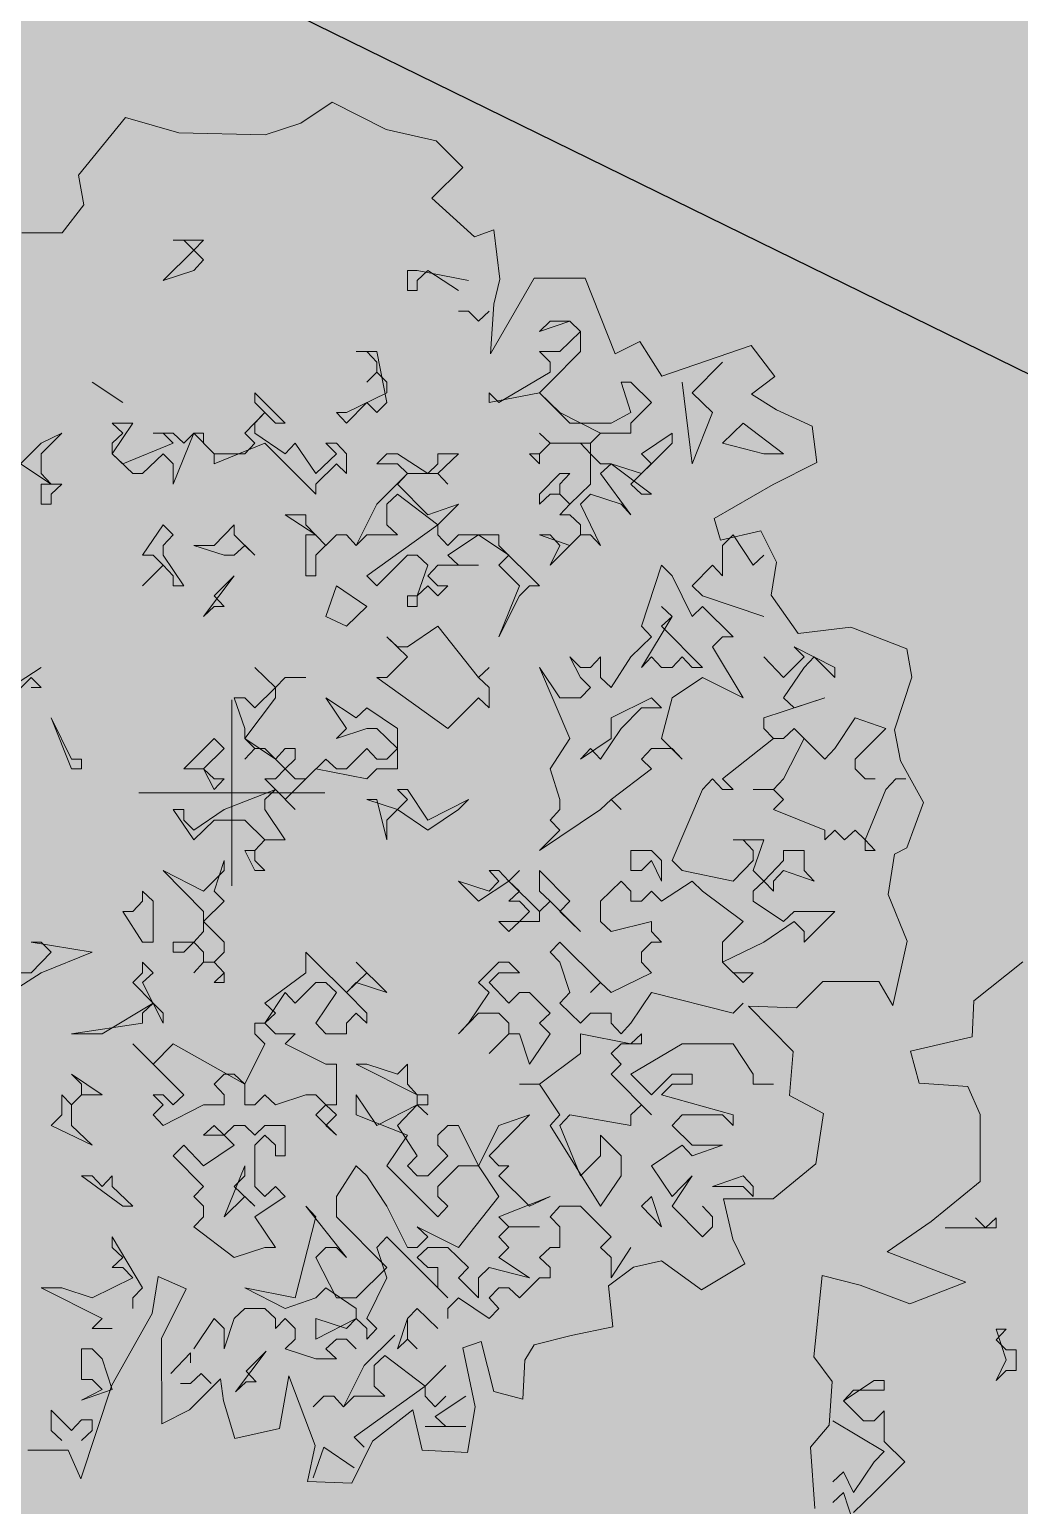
# Model space of a CAD drawing. Header units: millimetres. Extents: x 3866 to 35600, y -8896 to 9491.
# Drawn here: x 33117.672 to 33119.157, y -6721.851 to -6719.638 of the extents above; entities that cross this region are included whole.
import ezdxf

# ---------------------------------------------------------------- set-up
doc = ezdxf.new("R2010")
doc.units = ezdxf.units.MM
doc.layers.add('ВДМ', color=7, linetype='Continuous')
doc.layers.add('КУЩІ', color=108, linetype='Continuous')
doc.layers.add('Интерьер - Мебель_Ном_пера__4', color=7, linetype='Continuous', lineweight=20, true_color=0x029e21)

# ---------------------------------------------------------------- blocks, each defined once
blk = doc.blocks.new('Дерево лиственное 02 11_24')
at = {"layer": 'Интерьер - Мебель_Ном_пера__4', "linetype": 'Continuous'}
for p, q in [((792, 7677), (1152, 7917)), ((1152, 7917), (1771, 7603)), ((-1757, 7082), (-1218, 7742)), ((-1218, 7742), (-606, 7566)), ((385, 7545), (792, 7677)), ((-606, 7566), (385, 7545)), ((1771, 7603), (2344, 7476)), ((2344, 7476), (2648, 7169)), ((2648, 7169), (2296, 6819)), ((-1697, 6741), (-1757, 7082)), ((2296, 6819), (2782, 6373)), ((-1946, 6421), (-1697, 6741)), ((2782, 6373), (3004, 6456)), ((3004, 6456), (3075, 5887)), ((-2409, 6421), (-1946, 6421)), ((-322, 6337), (-672, 6337)), ((-672, 6337), (-550, 6337)), ((-550, 6337), (-436, 6223)), ((-436, 6223), (-322, 6337)), ((-436, 6223), (-786, 5873)), ((-322, 6109), (-436, 6223)), ((-436, 5987), (-322, 6109)), ((-786, 5873), (-436, 5987)), ((2128, 5987), (2014, 5987)), ((2014, 5987), (2014, 5759)), ((2714, 5873), (2128, 5987)), ((2128, 5873), (2250, 5987)), ((2250, 5987), (2600, 5759)), ((2014, 5759), (2128, 5759)), ((2128, 5759), (2128, 5873)), ((2968, 5032), (3467, 5899)), ((3075, 5887), (3004, 5602)), ((3467, 5899), (4052, 5899)), ((4052, 5899), (4398, 5034)), ((3004, 5602), (2968, 5032)), ((2714, 5523), (2600, 5523)), ((2828, 5409), (2714, 5523)), ((2950, 5523), (2828, 5409)), ((3650, 5409), (3528, 5287)), ((3528, 5287), (3878, 5409)), ((3878, 5409), (3650, 5409)), ((4000, 5287), (3764, 5059)), ((4000, 5287), (3878, 5409)), ((3878, 5409), (4000, 5287)), ((4000, 5059), (4000, 5287)), ((4398, 5034), (4678, 5174)), ((4678, 5174), (4931, 4775)), ((4931, 4775), (5958, 5130)), ((5958, 5130), (6229, 4771)), ((-6057, 4624), (-5495, 5071)), ((1664, 5059), (1428, 5059)), ((1428, 5059), (1550, 5059)), ((1550, 5059), (1664, 4937)), ((1778, 4473), (1664, 5059)), ((1664, 4937), (1664, 4823)), ((3764, 5059), (3528, 5059)), ((3528, 5059), (3650, 4937)), ((3650, 4709), (4000, 5059)), ((3650, 4937), (3650, 4823)), ((5278, 4587), (5628, 4937)), ((1664, 4823), (1550, 4709)), ((1550, 4709), (1664, 4823)), ((1664, 4823), (1778, 4709)), ((3650, 4823), (3064, 4473)), ((6229, 4771), (5960, 4569)), ((-6077, 4213), (-6057, 4624)), ((-1600, 4709), (-1250, 4473)), ((-1250, 4473), (-1600, 4709)), ((614, 4237), (264, 4587)), ((264, 4587), (264, 4473)), ((1778, 4587), (1314, 4359)), ((1778, 4709), (1778, 4587)), ((3064, 4473), (2950, 4587)), ((2950, 4587), (2950, 4473)), ((2950, 4473), (3528, 4587)), ((3528, 4587), (3650, 4709)), ((3878, 4237), (3528, 4587)), ((3528, 4587), (3764, 4359)), ((4578, 4709), (4464, 4709)), ((4464, 4709), (4578, 4359)), ((4814, 4473), (4578, 4709)), ((5164, 4709), (5278, 3773)), ((5514, 4359), (5278, 4587)), ((264, 4473), (378, 4359)), ((1314, 4237), (1550, 4473)), ((1550, 4473), (1664, 4359)), ((1664, 4359), (1778, 4473)), ((4578, 4237), (4814, 4473)), ((5960, 4569), (6245, 4391)), ((-1372, 3887), (-1136, 4237)), ((-1136, 4237), (-1372, 4237)), ((-1372, 4237), (-1250, 4123)), ((378, 4359), (150, 4123)), ((264, 4237), (378, 4359)), ((264, 4123), (264, 4237)), ((378, 4359), (500, 4237)), ((500, 4237), (614, 4237)), ((1314, 4359), (1200, 4359)), ((1200, 4359), (1314, 4237)), ((3764, 4359), (4228, 4123)), ((4350, 4237), (3878, 4237)), ((4578, 4359), (4350, 4237)), ((4578, 4123), (4578, 4237)), ((5278, 3773), (5514, 4359)), ((5864, 4237), (5628, 4009)), ((6328, 3887), (5864, 4237)), ((6245, 4391), (6657, 4204)), ((-6783, 4046), (-6077, 4213)), ((-2186, 3887), (-1950, 4123)), ((-1950, 4123), (-2186, 4009)), ((-1250, 4123), (-1372, 4009)), ((-672, 4123), (-900, 4123)), ((-900, 4123), (-786, 4123)), ((-786, 4123), (-672, 4009)), ((-550, 4009), (-672, 4123)), ((-672, 3537), (-436, 4123)), ((-436, 4123), (-550, 4009)), ((-322, 4123), (-436, 4123)), ((-436, 4123), (-200, 3887)), ((-322, 4009), (-322, 4123)), ((150, 4123), (264, 4009)), ((614, 3887), (264, 4123)), ((3650, 4009), (3528, 4123)), ((3528, 4123), (3650, 4009)), ((4114, 4009), (4228, 4123)), ((4228, 4123), (4114, 4009)), ((4228, 4123), (4578, 4123)), ((5050, 4123), (4700, 3887)), ((5050, 4009), (5050, 4123)), ((6657, 4204), (6708, 3786)), ((-6683, 3679), (-6783, 4046)), ((-2186, 4009), (-2422, 3773)), ((-1372, 4009), (-1372, 3887)), ((-672, 4009), (-1250, 3773)), ((-200, 3887), (-322, 4009)), ((-200, 3773), (378, 4009)), ((264, 4009), (150, 3887)), ((378, 4009), (964, 3423)), ((728, 4009), (614, 3887)), ((964, 3659), (728, 4009)), ((1200, 4009), (1078, 4009)), ((1078, 4009), (1200, 3887)), ((1314, 3887), (1200, 4009)), ((3650, 4009), (3528, 3887)), ((3528, 3887), (3650, 4009)), ((4114, 4009), (3650, 4009)), ((3650, 4009), (4000, 4009)), ((4000, 4009), (4114, 3887)), ((4114, 3887), (4114, 4009)), ((4578, 3537), (5050, 4009)), ((5628, 4009), (6100, 3887)), ((-2422, 3773), (-2072, 3537)), ((-2186, 3659), (-2186, 3887)), ((-1250, 3773), (-1372, 3887)), ((-1372, 3887), (-1136, 3659)), ((-1022, 3659), (-786, 3887)), ((-786, 3887), (-672, 3773)), ((-672, 3773), (-672, 3537)), ((150, 3887), (-200, 3887)), ((-200, 3887), (-200, 3773)), ((1200, 3887), (964, 3659)), ((964, 3537), (1200, 3773)), ((1200, 3773), (1314, 3659)), ((1314, 3659), (1314, 3887)), ((1778, 3887), (1664, 3773)), ((1664, 3773), (1900, 3773)), ((1900, 3887), (1778, 3887)), ((2250, 3659), (1900, 3887)), ((1900, 3773), (2014, 3659)), ((2364, 3773), (2250, 3659)), ((2364, 3659), (2600, 3887)), ((2600, 3887), (2364, 3887)), ((2364, 3887), (2364, 3773)), ((3528, 3887), (3414, 3887)), ((3414, 3887), (3528, 3773)), ((3528, 3773), (3528, 3887)), ((4228, 3773), (4114, 3887)), ((4114, 3887), (4114, 3537)), ((4228, 3659), (4350, 3773)), ((4350, 3773), (4228, 3773)), ((4350, 3773), (4814, 3423)), ((4700, 3659), (4350, 3773)), ((4700, 3887), (4814, 3773)), ((4814, 3773), (4700, 3659)), ((6100, 3887), (6328, 3887)), ((6708, 3786), (6209, 3536)), ((-6127, 3643), (-6683, 3679)), ((-5986, 3323), (-6127, 3643)), ((-2072, 3537), (-2186, 3659)), ((-1136, 3659), (-1022, 3659)), ((2014, 3659), (1664, 3309)), ((1900, 3537), (2014, 3659)), ((2014, 3659), (2364, 3659)), ((2364, 3659), (2478, 3537)), ((2478, 3537), (2364, 3659)), ((3764, 3659), (3528, 3423)), ((3764, 3537), (3878, 3659)), ((3878, 3659), (3764, 3659)), ((4578, 3187), (4228, 3659)), ((-2072, 3537), (-2186, 3537)), ((-2186, 3537), (-2186, 3309)), ((-1950, 3537), (-2072, 3537)), ((-2072, 3423), (-1950, 3537)), ((-2072, 3309), (-2072, 3423)), ((964, 3423), (964, 3537)), ((1778, 3309), (1900, 3423)), ((2250, 3187), (1900, 3537)), ((1900, 3423), (2364, 3073)), ((3528, 3423), (3528, 3309)), ((3528, 3309), (3650, 3423)), ((3650, 3423), (3764, 3423)), ((3764, 3423), (3764, 3537)), ((3878, 3309), (3764, 3423)), ((3764, 3423), (3878, 3309)), ((4114, 3537), (3878, 3309)), ((4000, 3309), (4114, 3423)), ((4114, 3423), (4464, 3309)), ((4700, 3423), (4578, 3537)), ((4814, 3423), (4700, 3423)), ((6209, 3536), (5533, 3144)), ((-5986, 2553), (-5986, 3323)), ((-2186, 3309), (-2072, 3309)), ((1664, 3309), (1428, 2837)), ((1778, 3073), (1778, 3309)), ((2600, 3309), (2250, 3187)), ((2364, 3073), (2600, 3309)), ((3878, 3309), (3764, 3187)), ((4228, 2837), (4000, 3309)), ((4464, 3309), (4578, 3187)), ((-786, 3073), (-1022, 2723)), ((-672, 2959), (-786, 3073)), ((28, 3073), (-200, 2837)), ((28, 2959), (28, 3073)), ((850, 3187), (614, 3187)), ((614, 3187), (964, 2959)), ((850, 3073), (850, 3187)), ((1078, 2837), (850, 3073)), ((2364, 3073), (1550, 2487)), ((1900, 2959), (1778, 3073)), ((2364, 2959), (2364, 3073)), ((3764, 3187), (3878, 3187)), ((3878, 3187), (4000, 3073)), ((4000, 3073), (4000, 2959)), ((5533, 3144), (5604, 2895)), ((-786, 2837), (-672, 2959)), ((264, 2723), (28, 2959)), ((964, 2959), (850, 2959)), ((850, 2959), (850, 2487)), ((964, 2723), (1200, 2959)), ((1200, 2959), (1078, 2837)), ((1314, 2959), (1200, 2959)), ((1200, 2959), (1314, 2959)), ((1428, 2837), (1314, 2959)), ((1314, 2959), (1428, 2837)), ((1428, 2837), (1550, 2959)), ((1550, 2959), (1900, 2959)), ((2478, 2837), (2364, 2959)), ((2600, 2959), (2478, 2837)), ((2478, 2723), (2828, 2959)), ((3064, 2959), (2600, 2959)), ((2828, 2959), (3178, 2723)), ((3064, 2837), (3064, 2959)), ((3878, 2837), (3528, 2959)), ((3528, 2959), (3650, 2959)), ((3650, 2959), (3764, 2837)), ((3650, 2609), (4000, 2959)), ((4000, 2959), (3878, 2837)), ((4000, 2959), (4114, 2959)), ((4114, 2959), (4228, 2837)), ((5604, 2895), (6067, 3002)), ((5628, 2837), (5750, 2959)), ((5750, 2959), (5978, 2609)), ((6067, 3002), (6245, 2646)), ((-1022, 2723), (-900, 2723)), ((-900, 2723), (-786, 2609)), ((-786, 2723), (-786, 2837)), ((-550, 2373), (-786, 2723)), ((-200, 2837), (-436, 2837)), ((-436, 2837), (-86, 2723)), ((-86, 2723), (28, 2723)), ((28, 2723), (150, 2837)), ((150, 2837), (264, 2723)), ((964, 2487), (964, 2723)), ((1664, 2373), (2014, 2723)), ((2014, 2723), (2128, 2723)), ((2128, 2723), (2250, 2609)), ((2600, 2609), (2478, 2723)), ((3528, 2373), (3064, 2837)), ((3178, 2723), (3064, 2609)), ((3764, 2837), (3650, 2609)), ((5628, 2487), (5628, 2837)), ((5978, 2609), (6100, 2723)), ((-6548, 2093), (-5986, 2553)), ((-786, 2609), (-1022, 2373)), ((-1022, 2373), (-786, 2609)), ((-786, 2609), (-672, 2487)), ((2250, 2609), (2128, 2259)), ((2250, 2487), (2364, 2609)), ((2364, 2609), (2828, 2609)), ((2828, 2609), (2600, 2609)), ((3064, 2609), (3300, 2373)), ((4928, 2609), (4700, 1909)), ((5050, 2487), (4928, 2609)), ((5278, 2373), (5514, 2609)), ((5514, 2609), (5628, 2487)), ((6245, 2646), (6185, 2264)), ((-672, 2487), (-672, 2373)), ((-672, 2373), (-550, 2373)), ((28, 2487), (-322, 2023)), ((-200, 2259), (28, 2487)), ((850, 2487), (964, 2487)), ((1200, 2373), (1078, 2023)), ((1550, 2137), (1200, 2373)), ((1550, 2487), (1664, 2373)), ((2128, 2259), (2250, 2373)), ((2364, 2373), (2250, 2487)), ((2250, 2373), (2364, 2259)), ((2364, 2259), (2478, 2373)), ((2478, 2373), (2364, 2373)), ((3300, 2373), (3064, 1787)), ((3300, 2259), (3414, 2373)), ((3414, 2373), (3528, 2373)), ((5278, 2023), (5050, 2487)), ((5400, 2259), (5278, 2373)), ((-86, 2137), (-200, 2259)), ((2128, 2259), (2014, 2259)), ((2014, 2259), (2014, 2137)), ((2128, 2137), (2128, 2259)), ((3064, 1787), (3300, 2259)), ((6100, 2023), (5400, 2259)), ((6185, 2264), (6494, 1827)), ((-7049, 1748), (-6548, 2093)), ((-5922, 2023), (-6036, 2137)), ((-5800, 2137), (-5922, 2023)), ((-5800, 2023), (-5800, 2137)), ((-322, 2023), (-200, 2137)), ((-200, 2137), (-86, 2137)), ((1314, 1909), (1550, 2137)), ((2014, 2137), (2128, 2137)), ((5050, 2023), (4928, 2137)), ((4928, 2137), (5050, 2023)), ((5400, 2137), (5278, 2023)), ((5750, 1787), (5400, 2137)), ((-6386, 2023), (-5800, 2023)), ((1078, 2023), (1314, 1909)), ((2364, 1909), (2014, 1673)), ((2828, 1323), (2364, 1909)), ((5050, 2023), (4700, 1437)), ((4700, 1909), (4814, 1787)), ((4928, 1909), (5050, 2023)), ((5400, 1437), (4928, 1909)), ((6494, 1827), (7100, 1898)), ((7100, 1898), (7741, 1649)), ((-6148, 1399), (-7049, 1748)), ((1900, 1673), (1778, 1787)), ((1778, 1787), (2014, 1559)), ((4814, 1787), (4578, 1559)), ((5514, 1673), (5628, 1787)), ((5628, 1787), (5750, 1787)), ((2014, 1559), (1778, 1323)), ((2014, 1673), (1900, 1673)), ((4000, 1437), (3878, 1559)), ((3878, 1559), (4000, 1323)), ((4228, 1559), (4114, 1437)), ((4228, 1323), (4228, 1559)), ((4578, 1559), (4350, 1209)), ((4700, 1437), (4814, 1559)), ((4814, 1559), (4928, 1437)), ((5050, 1437), (5164, 1559)), ((5164, 1559), (5278, 1437)), ((5864, 1087), (5514, 1673)), ((6328, 1323), (6100, 1559)), ((6564, 1559), (6328, 1323)), ((6914, 1437), (6450, 1673)), ((6450, 1673), (6564, 1559)), ((6564, 1437), (6678, 1559)), ((6678, 1559), (6914, 1323)), ((7741, 1649), (7800, 1326)), ((-7891, 544), (-7797, 1476)), ((-7797, 1476), (-7359, 1364)), ((-7359, 1364), (-6789, 1150)), ((-6789, 1150), (-6148, 1399)), ((-2186, 1437), (-2536, 1209)), ((500, 1209), (264, 1437)), ((264, 1437), (500, 1209)), ((2828, 1323), (2950, 1437)), ((2950, 1437), (2828, 1323)), ((3764, 1087), (3528, 1437)), ((3528, 1437), (3878, 623)), ((4114, 1437), (4000, 1437)), ((4928, 1437), (5050, 1437)), ((5278, 1437), (5400, 1437)), ((6328, 1087), (6564, 1437)), ((6914, 1323), (6914, 1437)), ((-2772, 859), (-2300, 1323)), ((-2300, 1323), (-2186, 1209)), ((-2186, 1209), (-2300, 1209)), ((500, 1209), (264, 973)), ((500, 1209), (614, 1323)), ((614, 1323), (500, 1209)), ((500, 1087), (500, 1209)), ((614, 1323), (850, 1323)), ((850, 1323), (614, 1323)), ((1778, 1323), (1664, 1323)), ((1664, 1323), (2478, 737)), ((2950, 1209), (2828, 1323)), ((2950, 973), (2950, 1209)), ((4000, 1323), (4114, 1209)), ((4114, 1209), (4000, 1087)), ((4350, 1209), (4228, 1323)), ((5050, 1087), (5400, 1323)), ((5400, 1323), (5864, 1087)), ((7800, 1326), (7598, 723)), ((0, 0), (0, 1067)), ((150, 1087), (28, 1087)), ((28, 1087), (150, 737)), ((150, 623), (500, 1087)), ((264, 973), (150, 1087)), ((1428, 859), (1078, 1087)), ((1078, 1087), (1314, 737)), ((2478, 737), (2828, 1087)), ((2828, 1087), (2950, 973)), ((4000, 1087), (3764, 1087)), ((4814, 1087), (4350, 859)), ((4928, 973), (4814, 1087)), ((4928, 623), (5050, 1087)), ((6100, 859), (6800, 1087)), ((6450, 973), (6328, 1087)), ((6800, 1087), (6450, 973)), ((-5800, 737), (-5686, 859)), ((-5686, 859), (-5800, 859)), ((-5800, 859), (-5686, 509)), ((-1836, 387), (-2072, 859)), ((-2072, 859), (-1836, 273)), ((1550, 973), (1428, 859)), ((1900, 737), (1550, 973)), ((4350, 859), (4350, 623)), ((4464, 737), (4700, 973)), ((4700, 973), (4928, 973)), ((6100, 737), (6100, 859)), ((7150, 859), (6914, 509)), ((7500, 737), (7150, 859)), ((-5686, 623), (-5800, 737)), ((150, 737), (150, 623)), ((1314, 737), (1200, 623)), ((1200, 623), (1550, 737)), ((1550, 737), (1664, 737)), ((1664, 737), (1900, 509)), ((1900, 273), (1900, 737)), ((4228, 387), (4464, 737)), ((6214, 623), (6100, 737)), ((6328, 623), (6450, 737)), ((6450, 737), (6328, 623)), ((6450, 737), (6564, 623)), ((6800, 387), (6450, 737)), ((7150, 387), (7500, 737)), ((7598, 723), (7669, 367)), ((-7680, 260), (-7891, 544)), ((-5686, 509), (-5800, 273)), ((-5572, 623), (-5686, 623)), ((-5572, 387), (-5572, 623)), ((-200, 623), (-550, 273)), ((-322, 273), (-86, 509)), ((-86, 509), (-200, 623)), ((500, 387), (150, 623)), ((150, 623), (264, 509)), ((264, 509), (150, 387)), ((150, 387), (264, 509)), ((264, 509), (378, 509)), ((378, 509), (614, 273)), ((614, 509), (500, 387)), ((728, 509), (614, 509)), ((728, 387), (728, 509)), ((1550, 509), (1314, 273)), ((1664, 387), (1550, 509)), ((1900, 509), (1778, 387)), ((3878, 623), (3650, 273)), ((4350, 623), (4000, 387)), ((4000, 387), (4114, 509)), ((4114, 509), (4228, 387)), ((4700, 387), (4814, 509)), ((4814, 509), (5050, 509)), ((5164, 387), (4928, 623)), ((5050, 509), (5164, 387)), ((5628, 159), (6214, 623)), ((6214, 623), (6328, 623)), ((6328, 623), (6214, 623)), ((6564, 623), (6328, 159)), ((6914, 509), (6800, 387)), ((-5800, 273), (-5686, 387)), ((-5686, 387), (-5572, 387)), ((-1722, 387), (-1836, 387)), ((-1722, 273), (-1722, 387)), ((614, 273), (728, 387)), ((1078, 387), (850, 159)), ((1200, 273), (1078, 387)), ((1778, 387), (1664, 387)), ((4814, 273), (4700, 387)), ((7150, 273), (7150, 387)), ((7669, 367), (7931, -110)), ((-7715, -239), (-7680, 260)), ((-7200, 273), (-7550, 37)), ((-7086, 273), (-7200, 273)), ((-7086, 159), (-7086, 273)), ((-1836, 273), (-1722, 273)), ((-550, 273), (-322, 273)), ((-200, 159), (-322, 273)), ((-322, 273), (-200, 37)), ((614, 273), (500, 159)), ((614, -77), (964, 273)), ((728, 159), (614, 273)), ((964, 273), (1550, 159)), ((1314, 273), (1200, 273)), ((1550, 159), (1664, 273)), ((1664, 273), (1900, 273)), ((3650, 273), (3764, -77)), ((4350, -77), (4814, 273)), ((7264, 159), (7150, 273)), ((-7550, 37), (-7436, 159)), ((-7322, -191), (-7550, 37)), ((-7436, 159), (-7086, 159)), ((0, 0), (-1067, 0)), ((-200, 37), (-86, 159)), ((-86, 159), (-200, 159)), ((500, 37), (-86, -191)), ((0, 0), (1067, 0)), ((0, 0), (0, -1067)), ((500, 159), (378, 159)), ((378, 159), (500, 37)), ((378, -77), (500, 37)), ((500, 37), (728, -191)), ((850, 159), (728, 159)), ((2014, 37), (1900, 37)), ((1900, 37), (2014, -77)), ((2250, -313), (2014, 37)), ((5050, -777), (5400, 37)), ((5400, 37), (5514, 159)), ((5514, 159), (5628, 37)), ((5750, 37), (5628, 159)), ((5628, 37), (5750, 37)), ((6214, 37), (5978, 37)), ((5978, 37), (6214, 37)), ((6328, 159), (6214, 37)), ((6214, 37), (6328, -77)), ((7378, 159), (7264, 159)), ((7264, -541), (7500, 37)), ((7500, 37), (7614, 159)), ((7614, 159), (7728, 159)), ((-7086, -77), (-7200, -191)), ((-7086, -427), (-7086, -77)), ((378, -191), (378, -77)), ((728, -191), (614, -77)), ((1900, -191), (1550, -77)), ((1550, -77), (1664, -77)), ((1664, -77), (1778, -541)), ((2014, -77), (1900, -191)), ((2714, -77), (2250, -313)), ((2600, -191), (2714, -77)), ((3764, -77), (3764, -191)), ((4228, -191), (4350, -77)), ((4350, -77), (4464, -191)), ((4464, -191), (4350, -77)), ((6328, -77), (6214, -191)), ((7931, -110), (7741, -630)), ((-7931, -493), (-7715, -239)), ((-7086, -541), (-7672, -191)), ((-7200, -191), (-7322, -191)), ((-550, -191), (-672, -191)), ((-672, -191), (-436, -541)), ((-550, -313), (-550, -191)), ((-436, -427), (-550, -313)), ((-86, -191), (-436, -427)), ((-436, -541), (-200, -313)), ((-200, -313), (150, -313)), ((150, -313), (378, -541)), ((614, -541), (378, -191)), ((1778, -313), (1900, -191)), ((1778, -541), (1778, -313)), ((1900, -191), (2250, -427)), ((2250, -427), (2600, -191)), ((3528, -663), (4228, -191)), ((3764, -191), (3650, -313)), ((3650, -313), (3764, -427)), ((6214, -191), (6800, -427)), ((-7882, -1196), (-7931, -493)), ((-6850, -663), (-7086, -427)), ((3764, -427), (3528, -663)), ((6800, -427), (6800, -541)), ((6800, -541), (6914, -427)), ((6914, -427), (7028, -541)), ((7028, -541), (7150, -427)), ((7150, -427), (7264, -541)), ((-7436, -1013), (-7200, -663)), ((-7200, -663), (-7086, -541)), ((-7200, -1013), (-6850, -663)), ((264, -663), (150, -663)), ((150, -663), (264, -891)), ((264, -663), (378, -541)), ((378, -541), (264, -663)), ((264, -777), (264, -663)), ((378, -541), (614, -541)), ((4814, -663), (4578, -663)), ((4578, -663), (4578, -891)), ((4928, -777), (4814, -663)), ((6100, -541), (5750, -541)), ((5750, -541), (5864, -541)), ((5864, -541), (5978, -663)), ((5978, -891), (6100, -541)), ((5978, -663), (5978, -777)), ((6564, -663), (6328, -663)), ((6328, -663), (6328, -777)), ((6564, -891), (6564, -663)), ((7264, -541), (7264, -663)), ((7378, -663), (7264, -541)), ((7264, -663), (7378, -663)), ((7741, -630), (7598, -702)), ((-7672, -891), (-7550, -777)), ((-7550, -777), (-7436, -1013)), ((-200, -1127), (-86, -777)), ((-86, -777), (-86, -891)), ((378, -891), (264, -777)), ((4700, -891), (4814, -777)), ((4814, -777), (4928, -1013)), ((4928, -1013), (4928, -777)), ((5164, -891), (5050, -777)), ((5978, -777), (5750, -1013)), ((6328, -777), (6100, -1013)), ((7598, -702), (7527, -1165)), ((-7672, -1127), (-7550, -1013)), ((-7550, -1013), (-7436, -1363)), ((-7436, -1241), (-7200, -1013)), ((-322, -1127), (-786, -891)), ((-786, -891), (-322, -1363)), ((-86, -891), (-322, -1127)), ((264, -891), (378, -891)), ((2950, -1127), (2600, -1013)), ((2600, -1013), (2828, -1241)), ((2828, -1241), (3178, -1013)), ((3064, -891), (2950, -891)), ((2950, -891), (3064, -1013)), ((3064, -1013), (2950, -1127)), ((3178, -1013), (3064, -891)), ((3178, -1013), (3300, -891)), ((3300, -891), (3178, -1013)), ((3528, -1363), (3178, -1013)), ((3178, -1013), (3300, -1127)), ((3878, -1241), (3528, -891)), ((3528, -891), (3528, -1127)), ((4228, -1241), (4464, -1013)), ((4464, -1013), (4578, -1127)), ((4578, -891), (4700, -891)), ((4928, -1241), (5278, -1013)), ((5750, -1013), (5164, -891)), ((5278, -1013), (5400, -1127)), ((6100, -1013), (5978, -891)), ((5978, -1127), (6100, -1013)), ((6100, -1013), (6214, -1127)), ((6214, -1013), (6328, -891)), ((6214, -1127), (6214, -1013)), ((6328, -891), (6678, -1013)), ((6678, -1013), (6564, -891)), ((-900, -1241), (-1022, -1127)), ((-1022, -1127), (-1022, -1241)), ((-86, -1241), (-200, -1127)), ((3300, -1127), (3178, -1241)), ((3528, -1127), (3650, -1241)), ((4578, -1127), (4578, -1241)), ((4700, -1241), (4814, -1127)), ((4814, -1127), (4928, -1241)), ((5400, -1127), (5864, -1477)), ((5978, -1241), (5978, -1127)), ((7527, -1165), (7746, -1700)), ((-1022, -1241), (-1136, -1363)), ((-900, -1713), (-900, -1241)), ((-322, -1477), (-86, -1241)), ((3178, -1241), (3300, -1241)), ((3300, -1241), (3414, -1363)), ((3528, -1363), (3650, -1241)), ((3650, -1241), (3528, -1363)), ((3650, -1241), (4000, -1591)), ((3764, -1363), (3878, -1241)), ((4228, -1477), (4228, -1241)), ((4578, -1241), (4700, -1241)), ((6328, -1477), (5978, -1241)), ((-1136, -1363), (-1250, -1363)), ((-1250, -1363), (-1022, -1713)), ((-322, -1363), (-322, -1591)), ((-86, -1713), (-322, -1477)), ((3300, -1477), (3064, -1477)), ((3064, -1477), (3178, -1591)), ((3178, -1591), (3300, -1477)), ((3414, -1363), (3300, -1477)), ((3300, -1477), (3528, -1477)), ((3528, -1477), (3528, -1363)), ((4000, -1591), (3764, -1363)), ((4350, -1591), (4228, -1477)), ((4814, -1477), (4350, -1591)), ((4814, -1591), (4814, -1477)), ((5864, -1477), (5628, -1713)), ((6100, -1713), (6450, -1477)), ((6450, -1363), (6328, -1477)), ((6914, -1363), (6450, -1363)), ((6450, -1477), (6564, -1591)), ((6564, -1713), (6914, -1363)), ((-322, -1591), (-436, -1713)), ((4928, -1713), (4814, -1591)), ((6564, -1591), (6564, -1713)), ((-1600, -1827), (-2300, -1713)), ((-2300, -1713), (-2186, -1713)), ((-2072, -1827), (-2300, -2063)), ((-2186, -1713), (-2072, -1827)), ((-2186, -2063), (-1600, -1827)), ((-1022, -1713), (-900, -1713)), ((-436, -1713), (-672, -1713)), ((-672, -1713), (-672, -1827)), ((-672, -1827), (-550, -1827)), ((-550, -1827), (-436, -1713)), ((-436, -1713), (-322, -1827)), ((-322, -1827), (-322, -1941)), ((-200, -1941), (-86, -1827)), ((-86, -1827), (-86, -1713)), ((964, -1941), (850, -1827)), ((850, -1827), (850, -2063)), ((3650, -1827), (3764, -1713)), ((3764, -1941), (3650, -1827)), ((3764, -1713), (4228, -2177)), ((4700, -1827), (4814, -1713)), ((4700, -1941), (4700, -1827)), ((4814, -1713), (4928, -1713)), ((5628, -1713), (5628, -1941)), ((5628, -1941), (6100, -1713)), ((7746, -1700), (7581, -2439)), ((-900, -2063), (-1022, -1941)), ((-1022, -1941), (-1022, -2063)), ((-322, -1941), (-436, -2063)), ((-436, -2063), (-322, -1941)), ((-322, -1941), (-200, -1941)), ((-86, -2063), (-200, -1941)), ((-200, -1941), (-86, -2063)), ((1314, -2291), (964, -1941)), ((1778, -2291), (1428, -1941)), ((1428, -1941), (1550, -2063)), ((3064, -1941), (2828, -2177)), ((3178, -1941), (3064, -1941)), ((3300, -2063), (3178, -1941)), ((3878, -2291), (3764, -1941)), ((4814, -2063), (4700, -1941)), ((5628, -1941), (5864, -2177)), ((5750, -2063), (5628, -1941)), ((-2536, -2291), (-2186, -2063)), ((-2300, -2063), (-2422, -2063)), ((-1022, -2063), (-1136, -2177)), ((-1136, -2177), (-900, -2413)), ((-1022, -2177), (-900, -2063)), ((-786, -2641), (-1022, -2177)), ((-86, -2063), (-200, -2177)), ((-200, -2177), (-86, -2177)), ((-86, -2177), (-86, -2063)), ((850, -2063), (378, -2413)), ((728, -2413), (964, -2177)), ((964, -2177), (1078, -2177)), ((1078, -2177), (1200, -2291)), ((1550, -2063), (1314, -2291)), ((1314, -2291), (1428, -2177)), ((1428, -2177), (1778, -2291)), ((2828, -2177), (2950, -2291)), ((2950, -2177), (3064, -2063)), ((3178, -2413), (2950, -2177)), ((3064, -2063), (3300, -2063)), ((4228, -2177), (4114, -2291)), ((4114, -2291), (4228, -2177)), ((4228, -2177), (4350, -2291)), ((4350, -2291), (4814, -2063)), ((5978, -2063), (5750, -2063)), ((5864, -2177), (5978, -2063)), ((6779, -2162), (6478, -2466)), ((7420, -2162), (6779, -2162)), ((7581, -2439), (7420, -2162)), ((378, -2641), (614, -2291)), ((614, -2291), (728, -2413)), ((1200, -2291), (964, -2641)), ((1550, -2527), (1314, -2291)), ((2950, -2291), (2714, -2641)), ((3300, -2291), (3178, -2413)), ((3414, -2291), (3300, -2291)), ((3650, -2527), (3414, -2291)), ((3764, -2413), (3878, -2291)), ((4814, -2291), (4578, -2641)), ((5750, -2527), (4814, -2291)), ((-900, -2413), (-1486, -2763)), ((-1022, -2527), (-900, -2413)), ((-1022, -2641), (-1022, -2527)), ((-900, -2413), (-786, -2527)), ((-786, -2527), (-786, -2641)), ((378, -2413), (500, -2527)), ((500, -2527), (378, -2641)), ((1314, -2641), (1428, -2527)), ((1428, -2527), (1550, -2641)), ((1550, -2641), (1550, -2527)), ((2600, -2763), (2828, -2527)), ((2828, -2527), (3064, -2527)), ((3064, -2527), (3178, -2641)), ((3528, -2641), (3650, -2527)), ((4000, -2641), (3764, -2413)), ((4114, -2527), (4000, -2641)), ((4350, -2527), (4114, -2527)), ((4350, -2641), (4350, -2527)), ((5864, -2413), (5750, -2527)), ((6478, -2466), (5924, -2447)), ((5924, -2447), (6436, -2968)), ((-1836, -2763), (-1022, -2641)), ((378, -2641), (264, -2641)), ((264, -2641), (264, -2763)), ((500, -2763), (378, -2641)), ((964, -2641), (1078, -2763)), ((1314, -2763), (1314, -2641)), ((2714, -2641), (2600, -2763)), ((3178, -2641), (3178, -2763)), ((3650, -2763), (3528, -2641)), ((4464, -2763), (4350, -2641)), ((4578, -2641), (4464, -2763)), ((-1486, -2763), (-1836, -2763)), ((264, -2763), (378, -2877)), ((728, -2763), (500, -2763)), ((614, -2877), (728, -2763)), ((1078, -2763), (1314, -2763)), ((3178, -2763), (2950, -2991)), ((2950, -2991), (3178, -2763)), ((3178, -2763), (3300, -2763)), ((3300, -2763), (3414, -3113)), ((3414, -3113), (3650, -2763)), ((4578, -2877), (4000, -2763)), ((4000, -2763), (4000, -2991)), ((4700, -2763), (4578, -2877)), ((4700, -2877), (4700, -2763)), ((-900, -3113), (-1136, -2877)), ((-1136, -2877), (-550, -3463)), ((-672, -2877), (-900, -3113)), ((150, -3341), (-672, -2877)), ((378, -2877), (150, -3341)), ((1078, -3113), (614, -2877)), ((4000, -2991), (3528, -3341)), ((4350, -2991), (4464, -2877)), ((4464, -3113), (4350, -2991)), ((4464, -2877), (4700, -2877)), ((4578, -3227), (5164, -2877)), ((5164, -2877), (5750, -2877)), ((5750, -2877), (5978, -3227)), ((6436, -2968), (6395, -3470)), ((1200, -3113), (1078, -3113)), ((1200, -3577), (1200, -3113)), ((1550, -3113), (1428, -3113)), ((1428, -3113), (2128, -3463)), ((1900, -3227), (1550, -3113)), ((2014, -3113), (1900, -3227)), ((2014, -3341), (2014, -3113)), ((4350, -3227), (4464, -3113)), ((-1486, -3463), (-1836, -3227)), ((-1836, -3227), (-1722, -3341)), ((-1722, -3341), (-1722, -3463)), ((-200, -3341), (-86, -3227)), ((-86, -3463), (-200, -3341)), ((-86, -3227), (28, -3227)), ((28, -3227), (150, -3341)), ((150, -3341), (150, -3577)), ((2128, -3463), (2014, -3341)), ((3528, -3341), (3300, -3341)), ((3300, -3341), (3528, -3341)), ((3528, -3341), (3764, -3691)), ((4814, -3691), (4350, -3227)), ((4814, -3463), (4578, -3227)), ((5050, -3227), (4814, -3463)), ((4928, -3463), (5050, -3341)), ((5278, -3227), (5050, -3227)), ((5050, -3341), (5278, -3341)), ((5278, -3341), (5278, -3227)), ((5978, -3227), (5978, -3341)), ((5978, -3341), (6214, -3341)), ((-1836, -3577), (-1950, -3463)), ((-1950, -3463), (-1950, -3691)), ((-1836, -3577), (-1722, -3463)), ((-1722, -3463), (-1836, -3577)), ((-1722, -3463), (-1486, -3463)), ((-786, -3463), (-900, -3463)), ((-900, -3463), (-786, -3577)), ((-672, -3577), (-786, -3463)), ((-550, -3463), (-672, -3577)), ((-86, -3577), (-86, -3463)), ((264, -3577), (378, -3463)), ((378, -3463), (500, -3577)), ((500, -3577), (850, -3463)), ((850, -3463), (964, -3463)), ((964, -3463), (1078, -3577)), ((1664, -3813), (1428, -3463)), ((1428, -3463), (1428, -3691)), ((2250, -3463), (2128, -3463)), ((2128, -3463), (2128, -3577)), ((2250, -3577), (2250, -3463)), ((5750, -3691), (4928, -3463)), ((6395, -3470), (6786, -3676)), ((-1950, -3691), (-2072, -3813)), ((-1836, -3813), (-1836, -3577)), ((-786, -3577), (-900, -3691)), ((-900, -3691), (-786, -3813)), ((-786, -3813), (-322, -3577)), ((-322, -3577), (-86, -3577)), ((150, -3577), (264, -3577)), ((1078, -3577), (964, -3691)), ((964, -3691), (1200, -3927)), ((1200, -3691), (1078, -3577)), ((1078, -3577), (1200, -3577)), ((1078, -3813), (1200, -3691)), ((1428, -3691), (2014, -3927)), ((2128, -3577), (1664, -3813)), ((1900, -3813), (2128, -3577)), ((2128, -3577), (2250, -3691)), ((2250, -3691), (2128, -3577)), ((2128, -3577), (2250, -3577)), ((2950, -4163), (3414, -3691)), ((3414, -3691), (3064, -3813)), ((3764, -3691), (3650, -3813)), ((3764, -3813), (3878, -3691)), ((3878, -3691), (4578, -3813)), ((4578, -3691), (4700, -3577)), ((4578, -3813), (4578, -3691)), ((4700, -3577), (4814, -3691)), ((5050, -3813), (5164, -3691)), ((5164, -3691), (5628, -3691)), ((5628, -3691), (5750, -3813)), ((5750, -3813), (5750, -3691)), ((6786, -3676), (6698, -4256)), ((-2072, -3813), (-1600, -4041)), ((-1600, -4041), (-1836, -3813)), ((-200, -3813), (-322, -3927)), ((-86, -3927), (-200, -3813)), ((28, -3813), (-86, -3927)), ((150, -3813), (28, -3813)), ((264, -3927), (150, -3813)), ((378, -3813), (264, -3927)), ((614, -3813), (378, -3813)), ((614, -4163), (614, -3813)), ((1200, -3927), (1078, -3813)), ((2128, -4163), (1900, -3813)), ((2478, -3813), (2364, -3927)), ((2600, -3813), (2478, -3813)), ((2828, -4277), (2600, -3813)), ((3064, -3813), (2828, -4277)), ((3650, -3813), (4228, -4741)), ((4000, -4391), (3764, -3813)), ((5278, -4041), (5050, -3813)), ((-550, -4041), (-672, -4163)), ((-322, -4277), (-550, -4041)), ((-322, -3927), (-86, -3927)), ((28, -4041), (-322, -4277)), ((-86, -3927), (28, -4041)), ((264, -4041), (378, -3927)), ((264, -4513), (264, -4041)), ((378, -3927), (500, -4041)), ((500, -4041), (500, -4163)), ((2014, -3927), (1778, -4277)), ((2364, -3927), (2364, -4041)), ((2364, -4041), (2478, -4163)), ((4464, -4163), (4228, -3927)), ((4228, -3927), (4228, -4163)), ((4814, -4277), (5164, -4041)), ((5164, -4041), (5278, -4163)), ((5278, -4163), (5628, -4041)), ((5628, -4041), (5278, -4041)), ((-672, -4163), (-322, -4513)), ((500, -4163), (614, -4163)), ((2014, -4277), (2128, -4163)), ((2478, -4163), (2250, -4391)), ((3064, -4277), (2950, -4163)), ((4228, -4163), (4000, -4391)), ((4464, -4391), (4464, -4163)), ((-1600, -4391), (-1722, -4391)), ((-1722, -4391), (-1250, -4741)), ((-1486, -4513), (-1600, -4391)), ((-1372, -4391), (-1486, -4513)), ((-1372, -4513), (-1372, -4391)), ((150, -4277), (-86, -4863)), ((28, -4513), (150, -4391)), ((150, -4391), (150, -4277)), ((1428, -4277), (1200, -4627)), ((1550, -4391), (1428, -4277)), ((1778, -4741), (1550, -4391)), ((1778, -4277), (2364, -4863)), ((2128, -4391), (2014, -4277)), ((2250, -4391), (2128, -4391)), ((2364, -4513), (2600, -4277)), ((2600, -4277), (2828, -4277)), ((2828, -4277), (3064, -4627)), ((3064, -4391), (3178, -4277)), ((3178, -4277), (3064, -4277)), ((3414, -4741), (3064, -4391)), ((4228, -4741), (4464, -4391)), ((5050, -4627), (4814, -4277)), ((5050, -4741), (5278, -4391)), ((5278, -4391), (5050, -4627)), ((5864, -4391), (5514, -4513)), ((5978, -4513), (5864, -4391)), ((6698, -4256), (6209, -4655)), ((-1136, -4741), (-1372, -4513)), ((-322, -4513), (-436, -4627)), ((264, -4741), (28, -4513)), ((378, -4627), (264, -4513)), ((500, -4513), (378, -4627)), ((614, -4627), (500, -4513)), ((2364, -4627), (2364, -4513)), ((5514, -4513), (5864, -4513)), ((5864, -4513), (5978, -4627)), ((5978, -4627), (5978, -4513)), ((-436, -4627), (-322, -4741)), ((-86, -4863), (150, -4627)), ((150, -4627), (264, -4741)), ((264, -4863), (614, -4627)), ((1200, -4627), (1200, -4863)), ((2478, -4741), (2364, -4627)), ((3064, -4627), (2600, -5213)), ((3064, -4863), (3650, -4627)), ((3650, -4627), (3414, -4741)), ((4814, -4627), (4700, -4741)), ((4928, -4977), (4814, -4627)), ((6209, -4655), (5639, -4655)), ((5639, -4655), (5746, -5118)), ((-1250, -4741), (-1136, -4741)), ((-322, -4863), (-436, -4977)), ((-322, -4741), (-322, -4863)), ((500, -5213), (264, -4863)), ((964, -4863), (728, -5791)), ((1314, -5327), (850, -4741)), ((850, -4741), (964, -4863)), ((1200, -4863), (1778, -5441)), ((2014, -5213), (1778, -4741)), ((2364, -4863), (2478, -4741)), ((3178, -4977), (3064, -4863)), ((3650, -4863), (3764, -4741)), ((3764, -4977), (3650, -4863)), ((3764, -4741), (4000, -4741)), ((4000, -4741), (4350, -5091)), ((4700, -4741), (4928, -4977)), ((5400, -5091), (5050, -4741)), ((5400, -4741), (5514, -4863)), ((5514, -4863), (5514, -4977)), ((-436, -4977), (28, -5327)), ((2600, -5213), (2128, -4977)), ((2128, -4977), (2250, -5091)), ((3064, -5091), (3178, -4977)), ((3178, -4977), (3528, -4977)), ((3528, -4977), (3178, -4977)), ((3764, -5213), (3764, -4977)), ((5514, -4977), (5400, -5091)), ((-1022, -5677), (-1372, -5091)), ((-1372, -5091), (-1372, -5213)), ((-1372, -5213), (-1250, -5327)), ((28, -5327), (378, -5213)), ((378, -5213), (500, -5213)), ((964, -5327), (1078, -5213)), ((1078, -5213), (1200, -5213)), ((1200, -5213), (1314, -5327)), ((1664, -5213), (1778, -5091)), ((1778, -5563), (1664, -5213)), ((1778, -5091), (2250, -5563)), ((2128, -5213), (2014, -5213)), ((2250, -5091), (2128, -5213)), ((2128, -5327), (2250, -5213)), ((2250, -5213), (2478, -5213)), ((2478, -5213), (2714, -5441)), ((3178, -5213), (3064, -5091)), ((3064, -5327), (3178, -5213)), ((3528, -5327), (3650, -5213)), ((3650, -5213), (3764, -5213)), ((4350, -5091), (4228, -5213)), ((4228, -5213), (4350, -5327)), ((4350, -5563), (4578, -5213)), ((5746, -5118), (5885, -5400)), ((-1250, -5327), (-1372, -5441)), ((1200, -5791), (964, -5327)), ((2250, -5441), (2128, -5327)), ((3414, -5563), (3064, -5327)), ((3650, -5441), (3528, -5327)), ((4350, -5327), (4350, -5563)), ((4927, -5367), (4607, -5438)), ((5387, -5697), (4927, -5367)), ((5885, -5400), (5387, -5697)), ((-1136, -5563), (-1600, -5791)), ((-1372, -5441), (-1250, -5441)), ((-1250, -5441), (-1136, -5563)), ((-842, -5545), (-913, -5972)), ((-522, -5687), (-842, -5545)), ((1778, -5441), (1428, -5791)), ((1550, -6027), (1778, -5563)), ((2364, -5441), (2250, -5441)), ((2250, -5563), (2478, -5791)), ((2364, -5677), (2364, -5441)), ((2714, -5441), (2600, -5563)), ((2600, -5563), (2828, -5791)), ((2828, -5563), (2950, -5441)), ((2828, -5791), (2828, -5563)), ((2950, -5441), (3414, -5563)), ((3300, -5791), (3528, -5563)), ((3528, -5563), (3650, -5563)), ((3650, -5563), (3650, -5441)), ((4607, -5438), (4322, -5652)), ((-1950, -5677), (-2186, -5677)), ((-2186, -5677), (-1486, -6027)), ((-1600, -5791), (-1950, -5677)), ((-1136, -5791), (-1022, -5677)), ((-807, -6257), (-522, -5687)), ((728, -5791), (150, -5677)), ((150, -5677), (614, -5913)), ((964, -5791), (1078, -5677)), ((1078, -5677), (1428, -5913)), ((2478, -5791), (2364, -5677)), ((2950, -5791), (3064, -5677)), ((3064, -5677), (3178, -5677)), ((3178, -5677), (3300, -5791)), ((4322, -5652), (4370, -6124)), ((-1136, -5913), (-1136, -5791)), ((28, -6027), (150, -5913)), ((150, -5913), (378, -5913)), ((378, -5913), (500, -6027)), ((614, -5913), (964, -5791)), ((1428, -5791), (1200, -5791)), ((1428, -5913), (1428, -6027)), ((2014, -6027), (2128, -5913)), ((2128, -5913), (2014, -6027)), ((2128, -5913), (2364, -6141)), ((2364, -6141), (2128, -5913)), ((2478, -5913), (2600, -5791)), ((2478, -6027), (2478, -5913)), ((2600, -5791), (2950, -6027)), ((3064, -5913), (2950, -5791)), ((2950, -6027), (3064, -5913)), ((-1486, -6027), (-1600, -6141)), ((-913, -5972), (-1376, -6791)), ((-436, -6377), (-200, -6027)), ((-200, -6027), (-86, -6141)), ((-86, -6377), (28, -6027)), ((500, -6027), (500, -6141)), ((500, -6141), (614, -6027)), ((614, -6027), (728, -6141)), ((1314, -6141), (964, -6027)), ((964, -6027), (964, -6263)), ((964, -6263), (1428, -6027)), ((1428, -6027), (1314, -6141)), ((1428, -6027), (1550, -6141)), ((1664, -6141), (1550, -6027)), ((2014, -6027), (1900, -6377)), ((2014, -6263), (2014, -6027)), ((-1600, -6141), (-1372, -6141)), ((-800, -7235), (-807, -6257)), ((-86, -6141), (-86, -6377)), ((728, -6141), (728, -6263)), ((1869, -6217), (1519, -6567)), ((1550, -6141), (1550, -6263)), ((1550, -6263), (1664, -6141)), ((3894, -6222), (3467, -6329)), ((4370, -6124), (3894, -6222)), ((-1600, -6377), (-1722, -6377)), ((-1722, -6377), (-1722, -6727)), ((-1486, -6491), (-1600, -6377)), ((-472, -6421), (-699, -6658)), ((-472, -6535), (-472, -6421)), ((394, -6404), (44, -6868)), ((167, -6632), (394, -6404)), ((728, -6263), (614, -6377)), ((614, -6377), (964, -6491)), ((1078, -6377), (1200, -6263)), ((1200, -6491), (1078, -6377)), ((1200, -6263), (1314, -6263)), ((1314, -6263), (1428, -6377)), ((1900, -6377), (2014, -6263)), ((2128, -6377), (2014, -6263)), ((2014, -6263), (2128, -6377)), ((2862, -6293), (2648, -6364)), ((2648, -6364), (2790, -7041)), ((3004, -6863), (2862, -6293)), ((3467, -6329), (3360, -6507)), ((-1372, -6841), (-1486, -6491)), ((964, -6491), (1200, -6491)), ((1519, -6567), (1283, -7040)), ((1633, -6567), (1755, -6453)), ((1633, -6803), (1633, -6567)), ((1755, -6453), (2219, -6803)), ((2219, -6803), (2455, -6567)), ((3360, -6507), (3339, -6953)), ((-1722, -6727), (-1600, -6727)), ((-1600, -6727), (-1486, -6841)), ((-130, -6720), (-486, -7076)), ((-472, -6771), (-349, -6658)), ((-349, -6658), (-236, -6771)), ((-94, -6970), (-130, -6720)), ((44, -6868), (167, -6754)), ((280, -6754), (167, -6632)), ((167, -6754), (280, -6754)), ((654, -6685), (547, -7290)), ((957, -7485), (654, -6685)), ((-1376, -6791), (-1730, -7866)), ((-1486, -6841), (-1722, -6963)), ((-1722, -6963), (-1372, -6841)), ((-586, -6771), (-472, -6771)), ((1055, -6917), (933, -7040)), ((1169, -6917), (1055, -6917)), ((1055, -6917), (1169, -6917)), ((1283, -7040), (1169, -6917)), ((1169, -6917), (1283, -7040)), ((1283, -7040), (1405, -6917)), ((2219, -6803), (1405, -7390)), ((1405, -6917), (1755, -6917)), ((1755, -6917), (1633, -6803)), ((2219, -6917), (2219, -6803)), ((2333, -7040), (2219, -6917)), ((2455, -6917), (2333, -7040)), ((2333, -7153), (2683, -6917)), ((3339, -6953), (3004, -6863)), ((-1836, -7313), (-2072, -7077)), ((-2072, -7077), (-2072, -7313)), ((-486, -7076), (-800, -7235)), ((37, -7402), (-94, -6970)), ((2078, -7076), (1615, -7433)), ((2185, -7539), (2078, -7076)), ((2790, -7041), (2703, -7563)), ((-1722, -7191), (-1836, -7313)), ((-1600, -7191), (-1722, -7191)), ((-1600, -7313), (-1600, -7191)), ((2219, -7267), (2683, -7267)), ((2455, -7267), (2333, -7153)), ((2683, -7267), (2455, -7267)), ((-2072, -7313), (-1950, -7427)), ((-1722, -7427), (-1600, -7313)), ((547, -7290), (37, -7402)), ((1615, -7433), (1377, -7917)), ((1405, -7390), (1519, -7503)), ((-1875, -7539), (-2338, -7539)), ((-1730, -7866), (-1875, -7539)), ((867, -7895), (957, -7485)), ((1055, -7503), (933, -7853)), ((1405, -7740), (1055, -7503)), ((2703, -7563), (2185, -7539)), ((1377, -7917), (867, -7895))]:
    blk.add_line(p, q, dxfattribs=at)

msp = doc.modelspace()

# ---------------------------------------------------------------- hatches: boundary and pattern name
at = {"layer": 'ВДМ', "transparency": 33554585}
h = msp.add_hatch(color=9, dxfattribs=at)
h.dxf.hatch_style = 1
h.paths.add_polyline_path([(33109.9989, -6715.6592), (33123.2909, -6722.1746), (33123.7311, -6721.2766), (33129.4847, -6709.5381), (33128.5868, -6709.098), (33122.8331, -6720.8365), (33110.4416, -6714.7628), (33116.1952, -6703.0243), (33115.2974, -6702.5842), (33108.4649, -6716.417, -0.414214), (33107.7952, -6716.6439), (33106.5191, -6716.0136, -0.413327), (33106.2915, -6715.3452), (33111.2402, -6705.2495), (33100.6883, -6700.0892), (33098.3687, -6704.8331), (33096.8844, -6707.8685, -0.226063), (33096.5476, -6708.1361), (33092.6502, -6709.0351, -0.173141), (33092.3163, -6708.9962), (33080.8562, -6703.3317), (33080.8563, -6703.3317), (33082.8953, -6699.2064), (33084.5623, -6700.0356, 1.802326), (33080.7712, -6698.1498), (33082.4476, -6698.9837), (33080.408, -6703.1102), (33078.7088, -6702.2703), (33075.0508, -6700.4622), (33072.1447, -6699.0257), (33072.1447, -6699.3647, 0.285316), (33072.8408, -6700.4853), (33077.6734, -6702.874), (33114.0101, -6720.8329), (33116.2517, -6721.9399, 0.33288), (33115.569, -6720.5035), (33110.6451, -6718.0516), (33109.1757, -6717.3258)])
h.paths.add_polyline_path([(33104.8169, -6715.1728), (33100.4359, -6713.0089, -0.414214), (33100.209, -6712.3392), (33101.2354, -6710.2612), (33102.0458, -6708.6234, -0.288428), (33102.4999, -6708.3452), (33105.4908, -6708.3808, -0.111172), (33105.7044, -6708.4316), (33107.6586, -6709.3871, -0.414214), (33107.8881, -6710.0559), (33106.5234, -6712.8469), (33105.4866, -6714.946, -0.414214)], flags=16)
h.paths.add_polyline_path([(33108.0087, -6708.6713), (33106.0543, -6707.7154, 0.111862), (33105.8392, -6707.6646), (33102.3121, -6707.632, -0.225098), (33101.9267, -6707.4448), (33099.8194, -6704.8171, -0.291232), (33099.7609, -6704.2833), (33100.9878, -6701.7925, -0.41339), (33101.656, -6701.5643), (33109.5874, -6705.4431, -0.414214), (33109.8169, -6706.112), (33108.6776, -6708.4418, -0.414214)], flags=16)
h.paths.add_polyline_path([(33099.4021, -6711.9406, -0.414295), (33098.7323, -6712.1674), (33095.006, -6710.3256, -0.704825), (33095.1152, -6709.3902), (33097.1677, -6708.9167, 0.226063), (33097.5045, -6708.6491), (33097.5882, -6708.4779), (33099.027, -6705.5355), (33099.4066, -6705.7211), (33101.0945, -6707.8539, -0.288707), (33101.1516, -6708.3838), (33100.4269, -6709.8659)], flags=16)
h.paths.add_polyline_path([(33084.5364, -6699.4397), (33081.2621, -6697.8286, -1.535529)], flags=16)
at = {"layer": 'ВДМ', "true_color": 0x139b48, "transparency": 33554585}
h = msp.add_hatch(color=114, dxfattribs=at)
h.dxf.hatch_style = 1
h.paths.add_polyline_path([(33123.2909, -6722.1746), (33109.9989, -6715.6592), (33109.1757, -6717.3258), (33110.6451, -6718.0516), (33115.5158, -6720.477, -0.345355), (33116.2517, -6721.9399), (33115.5875, -6723.2848), (33114.9233, -6724.6298), (33114.2592, -6725.9747), (33113.595, -6727.3196), (33112.9308, -6728.6646), (33112.2666, -6730.0095), (33111.6024, -6731.3545), (33110.9382, -6732.6994), (33110.274, -6734.0443), (33109.6099, -6735.3893), (33108.9457, -6736.7342), (33108.9457, -6737.2583), (33123.2909, -6737.2583)])

# ---------------------------------------------------------------- linework, layer by layer
msp.add_lwpolyline([(33123.2909, -6722.1746), (33109.9989, -6715.6592)])

# ---------------------------------------------------------------- block references
at = {"layer": 'КУЩІ', "linetype": 'Continuous', "xscale": 0.0001307448670890075, "yscale": 0.0001307448670890075, "zscale": 0.0001307448670890075}
for p in [(33117.9755, -6720.7825), (33119.88, -6721.699)]:
    msp.add_blockref('Дерево лиственное 02 11_24', p, dxfattribs=at)

doc.saveas('drawing.dxf')
